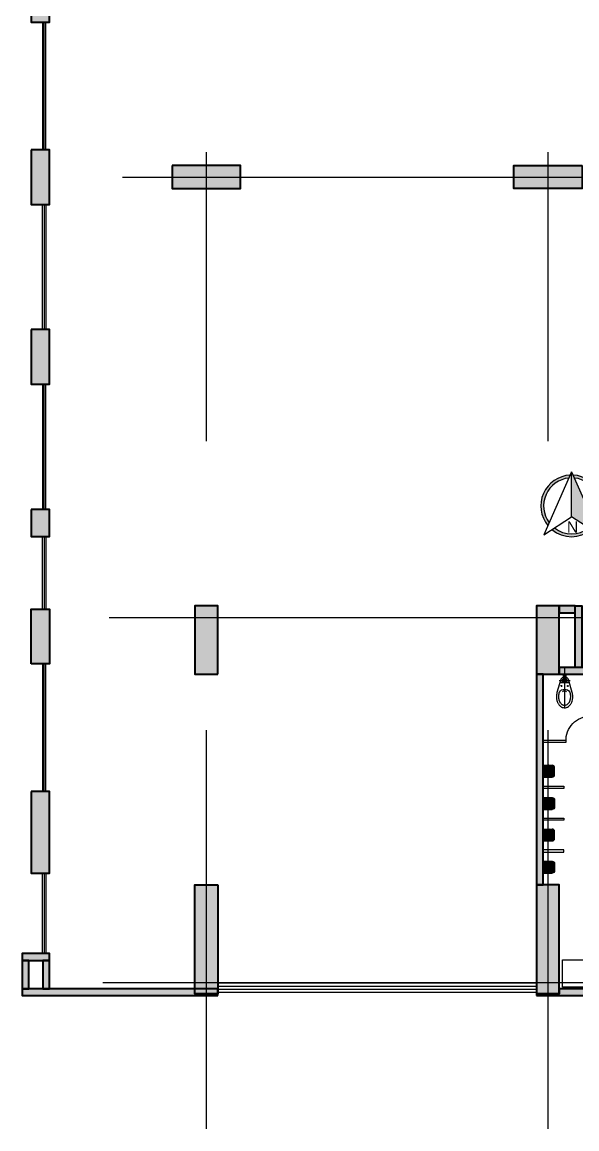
# Model space of a CAD drawing. Header units: millimetres. Extents: x -967 to 876, y -355 to 681.
# Drawn here: x 363.69 to 375.87, y -235.89 to -211.57 of the extents above; entities that cross this region are included whole.
import ezdxf
from ezdxf.enums import TextEntityAlignment as Align

# ---------------------------------------------------------------- set-up
doc = ezdxf.new("R2010")
doc.units = ezdxf.units.MM
doc.linetypes.add('Center', pattern=[50.8, 31.75, -6.35, 6.35, -6.35])
doc.linetypes.add('HIDDEN', pattern=[9.525, 6.35, -3.175])
for name, color, linetype in [('_ACHU5', 255, 'Continuous'), ('AMOBLAMIENTO', 8, 'Continuous'), ('EJE-ESTRUCTURA', 8, 'Center'), ('F-2', 8, 'Continuous'), ('HACHTCOLUMNA', 250, 'Continuous'), ('JCA_HATCH 254', 252, 'Continuous'), ('NORTE', 7, 'Continuous'), ('PLO_CORONA', 1, 'Continuous')]:
    doc.layers.add(name, color=color, linetype=linetype)
for name, color, linetype, lineweight in [('Estructura', 8, 'Continuous', 40), ('Muro', 9, 'Continuous', 40), ('Vidrio', 8, 'Continuous', 30)]:
    doc.layers.add(name, color=color, linetype=linetype, lineweight=lineweight)
doc.styles.add('ROMAN', font='ROMANS', dxfattribs={"width": 1.2})
doc.styles.get("Standard").update_dxf_attribs({"font": 'arial.ttf'})

# ---------------------------------------------------------------- blocks, each defined once
blk = doc.blocks.new('Est etapa 3 torre')
at = {"layer": 'HACHTCOLUMNA'}
h = blk.add_hatch(color=256, dxfattribs=at)
h.paths.add_polyline_path([(1123.55, -5959.124), (1123.05, -5959.124), (1123.05, -5957.624), (1123.55, -5957.624)])
h.paths.add_polyline_path([(1116.05, -5959.124), (1115.55, -5959.124), (1115.55, -5957.624), (1116.05, -5957.624)])
h.paths.add_polyline_path([(1139.548, -5959.124), (1139.048, -5959.124), (1139.048, -5957.624), (1139.548, -5957.624)])
h.paths.add_polyline_path([(1132.05, -5959.124), (1131.55, -5959.124), (1131.55, -5957.624), (1132.05, -5957.624)])
h.paths.add_polyline_path([(1140.048, -5967.649), (1140.048, -5968.149), (1138.548, -5968.149), (1138.548, -5967.649)])
h.paths.add_polyline_path([(1124.05, -5967.649), (1124.05, -5968.149), (1122.55, -5968.149), (1122.55, -5967.649)])
h.paths.add_polyline_path([(1131.05, -5967.649), (1131.05, -5968.149), (1132.55, -5968.149), (1132.55, -5967.649)])
h.paths.add_polyline_path([(1115.05, -5967.649), (1115.05, -5968.149), (1116.55, -5968.149), (1116.55, -5967.649)])
h.paths.add_polyline_path([(1140.048, -5975.649), (1140.048, -5976.149), (1138.548, -5976.149), (1138.548, -5975.649)])
h.paths.add_polyline_path([(1124.05, -5975.649), (1124.05, -5976.149), (1122.55, -5976.149), (1122.55, -5975.649)])
h.paths.add_polyline_path([(1131.05, -5975.649), (1131.05, -5976.149), (1132.55, -5976.149), (1132.55, -5975.649)])
h.paths.add_polyline_path([(1115.05, -5975.649), (1115.05, -5976.149), (1116.55, -5976.149), (1116.55, -5975.649)])
h.paths.add_polyline_path([(1140.048, -5985.749), (1140.048, -5986.249), (1138.548, -5986.249), (1138.548, -5985.749)])
h.paths.add_polyline_path([(1124.05, -5985.749), (1124.05, -5986.249), (1122.55, -5986.249), (1122.55, -5985.749)])
h.paths.add_polyline_path([(1131.05, -5985.749), (1131.05, -5986.249), (1132.55, -5986.249), (1132.55, -5985.749)])
h.paths.add_polyline_path([(1115.05, -5985.749), (1115.05, -5986.249), (1116.55, -5986.249), (1116.55, -5985.749)])
h.paths.add_polyline_path([(1140.048, -5993.749), (1140.048, -5994.249), (1138.548, -5994.249), (1138.548, -5993.749)])
h.paths.add_polyline_path([(1124.05, -5993.749), (1124.05, -5994.249), (1122.55, -5994.249), (1122.55, -5993.749)])
h.paths.add_polyline_path([(1131.05, -5993.749), (1131.05, -5994.249), (1132.55, -5994.249), (1132.55, -5993.749)])
h.paths.add_polyline_path([(1115.05, -5993.749), (1115.05, -5994.249), (1116.55, -5994.249), (1116.55, -5993.749)])
h.paths.add_polyline_path([(1132.05, -6003.426), (1131.55, -6003.426), (1131.55, -6004.922), (1132.05, -6004.922)])
h.paths.add_polyline_path([(1138.153, -6003.424), (1139.653, -6003.424), (1139.653, -6003.924), (1138.153, -6003.924)])
h.paths.add_polyline_path([(1116.05, -6004.924), (1116.05, -6003.424), (1115.55, -6003.424), (1115.55, -6004.924)])
h.paths.add_polyline_path([(1123.55, -6004.924), (1123.55, -6003.424), (1123.05, -6003.424), (1123.05, -6004.924)])
h.paths.add_polyline_path([(1139.048, -6011.949), (1139.048, -6009.549), (1139.548, -6009.549), (1139.548, -6011.949)])
h.paths.add_polyline_path([(1131.55, -6009.549), (1131.55, -6011.949), (1132.05, -6011.949), (1132.05, -6009.549)])
h.paths.add_polyline_path([(1123.05, -6009.549), (1123.05, -6011.949), (1123.55, -6011.949), (1123.55, -6009.549)])
h.paths.add_polyline_path([(1116.05, -6009.549), (1116.05, -6011.949), (1115.55, -6011.949), (1115.55, -6009.549)])
at = {"layer": 'EJE-ESTRUCTURA'}
for p, q in [((1115.8, -5955.354), (1115.8, -6014.914)), ((1123.3, -5955.354), (1123.3, -6014.914)), ((1113.963, -5993.999), (1145.333, -5993.999)), ((1113.67, -6003.674), (1145.333, -6003.674)), ((1113.531, -6011.699), (1145.333, -6011.699))]:
    blk.add_line(p, q, dxfattribs=at)
at = {"layer": 'Estructura'}
for points in [[(1115.05, -5993.749), (1115.05, -5994.249), (1116.55, -5994.249), (1116.55, -5993.749)], [(1124.05, -5993.749), (1124.05, -5994.249), (1122.55, -5994.249), (1122.55, -5993.749)], [(1116.05, -6004.924), (1116.05, -6003.424), (1115.55, -6003.424), (1115.55, -6004.924)], [(1123.55, -6004.924), (1123.55, -6003.424), (1123.05, -6003.424), (1123.05, -6004.924)], [(1116.05, -6009.549), (1116.05, -6011.949), (1115.55, -6011.949), (1115.55, -6009.549)], [(1123.05, -6009.549), (1123.05, -6011.949), (1123.55, -6011.949), (1123.55, -6009.549)]]:
    blk.add_lwpolyline(points, close=True, dxfattribs=at)
blk = doc.blocks.new('P8P1P161')
at = {"layer": '_ACHU5'}
h = blk.add_hatch(color=256, dxfattribs=at)
h.dxf.hatch_style = 1
h.paths.add_polyline_path([(-0.13, 0), (0.13, 0), (0.13, -0.08), (-0.13, -0.08)])
h.paths.add_polyline_path([(-0.006, -0.064, 1), (0.006, -0.064, 1)], flags=16)
h.paths.add_polyline_path([(-0.13, -0.08), (0.13, -0.08), (0.13, -0.123, 0.414214), (0.1, -0.093), (-0.1, -0.093, 0.414214), (-0.13, -0.123)])
h.paths.add_polyline_path([(-0.1, -0.093), (0.1, -0.093, -0.414214), (0.13, -0.123), (0.13, -0.19, -0.414214), (0.08, -0.24), (-0.08, -0.24, -0.414214), (-0.13, -0.19), (-0.13, -0.123, -0.414214)])
h.paths.add_polyline_path([(-0.1, -0.101, 0.414214), (-0.115, -0.116), (-0.115, -0.183, 0.414214), (-0.08, -0.218), (0.08, -0.218, 0.414214), (0.115, -0.183), (0.115, -0.116, 0.414214), (0.1, -0.101)], flags=16)
h.paths.add_polyline_path([(-0.024, -0.114), (-0.024, -0.13), (-0.016, -0.13), (-0.016, -0.114)], flags=0)
h.paths.add_polyline_path([(-0.004, -0.114), (-0.004, -0.13), (0.004, -0.13), (0.004, -0.114)], flags=0)
h.paths.add_polyline_path([(0.016, -0.114), (0.016, -0.13), (0.024, -0.13), (0.024, -0.114)], flags=0)
h.paths.add_polyline_path([(-0.115, -0.116, -0.414214), (-0.1, -0.101), (0.1, -0.101, -0.414214), (0.115, -0.116), (0.115, -0.183, -0.414214), (0.08, -0.218), (-0.08, -0.218, -0.414214), (-0.115, -0.183)], flags=0)
h = blk.add_hatch(color=256, dxfattribs=at)
h.dxf.hatch_style = 1
h.paths.add_polyline_path([(-0.115, -0.116), (-0.115, -0.183, 0.414214), (-0.08, -0.218), (0.08, -0.218, 0.414214), (0.115, -0.183), (0.115, -0.116, 0.414214), (0.1, -0.101), (-0.1, -0.101, 0.414214)])
h.paths.add_polyline_path([(0.024, -0.13), (0.016, -0.13), (0.016, -0.114), (0.024, -0.114)], flags=16)
h.paths.add_polyline_path([(0.004, -0.13), (-0.004, -0.13), (-0.004, -0.114), (0.004, -0.114)], flags=16)
h.paths.add_polyline_path([(-0.016, -0.13), (-0.024, -0.13), (-0.024, -0.114), (-0.016, -0.114)], flags=16)
for p, q in [((-0.13, 0), (0.13, 0)), ((-0.13, 0), (-0.13, -0.123)), ((0.13, 0), (0.13, -0.123)), ((-0.13, -0.123), (-0.13, -0.19)), ((-0.115, -0.116), (-0.115, -0.183)), ((-0.1, -0.093), (0.1, -0.093)), ((-0.1, -0.101), (0.1, -0.101)), ((-0.08, -0.218), (0.08, -0.218)), ((-0.08, -0.24), (0.08, -0.24)), ((-0.024, -0.13), (-0.024, -0.114)), ((-0.024, -0.114), (-0.016, -0.114)), ((-0.016, -0.13), (-0.024, -0.13)), ((-0.016, -0.114), (-0.016, -0.13)), ((-0.004, -0.114), (0.004, -0.114)), ((-0.004, -0.13), (-0.004, -0.114)), ((0.004, -0.13), (-0.004, -0.13)), ((0.004, -0.114), (0.004, -0.13)), ((0.016, -0.13), (0.016, -0.114)), ((0.016, -0.114), (0.024, -0.114)), ((0.024, -0.13), (0.016, -0.13)), ((0.024, -0.114), (0.024, -0.13)), ((0.115, -0.116), (0.115, -0.183)), ((0.13, -0.123), (0.13, -0.19))]:
    blk.add_line(p, q)
blk.add_circle((0, -0.064), 0.00632)
for centre, radius, start, end in [((-0.1, -0.123), 0.03, 90, 180), ((-0.08, -0.19), 0.05, 180, 270), ((-0.1, -0.116), 0.0149, 90, 180), ((-0.08, -0.183), 0.0349, 180, 270), ((0.08, -0.183), 0.0349, 270, 0), ((0.08, -0.19), 0.05, 270, 0), ((0.1, -0.123), 0.03, 0, 90), ((0.1, -0.116), 0.0149, 0, 90)]:
    blk.add_arc(centre, radius, start, end)
at = {"style": 'ROMAN', "width": 1.2}
for tag, flags, p in [('CODIN', 3, (0.018, -0.647)), ('CODIN0', 1, (-0.032, -0.975))]:
    blk.add_attdef(tag, text='', height=0.21, dxfattribs=dict(at, flags=flags)).set_placement(p, align=Align.MIDDLE)
blk = doc.blocks.new('PUERTA BAÑOS')
at = {"layer": 'AMOBLAMIENTO'}
for p, q in [((0, 0), (-0.005, 0)), ((0, -0.06), (0, 0)), ((-0.03, -0.005), (-0.03, -0.02)), ((-0.005, 0), (-0.025, 0)), ((-0.025, -0.025), (-0.005, -0.025)), ((-0.005, -0.025), (-0.005, 0)), ((-0.005, 0), (-0.005, -0.06)), ((-0.005, -0.06), (0, -0.06))]:
    blk.add_line(p, q, dxfattribs=at)
blk.add_lwpolyline([(-0.008, 0.002), (-0.008, -0.628, -0.414214), (-0.013, -0.633), (-0.033, -0.633, -0.414214), (-0.038, -0.628), (-0.038, -0.003, -0.414214), (-0.033, 0.002)], format="xyb", close=True, dxfattribs=at)
blk.add_circle((-0.022, -0.013), 0.0025, dxfattribs=at)
at = {"layer": 'AMOBLAMIENTO', "ltscale": 0.1}
blk.add_arc((-0.034, -0.026), 0.607, 177.5483, 270.1437, dxfattribs=at)
at = {"layer": 'AMOBLAMIENTO'}
for centre, start, end in [((-0.025, -0.005), 90, 180), ((-0.025, -0.02), 180, 270)]:
    blk.add_arc(centre, 0.005, start, end, dxfattribs=at)
blk = doc.blocks.new('INODORO')
at = {"layer": 'AMOBLAMIENTO', "extrusion": (-1.55665e-06, -4.47371e-06, 1)}
for p, q in [((-0.07, 0.221, 13.502), (-0.07, 0.259, 13.502)), ((0.07, 0.221, 13.502), (0.07, 0.259, 13.502)), ((0.103, 0.17, 13.502), (-0.103, 0.17, 13.502)), ((-0.024, 0.164, 13.502), (-0.101, 0.164, 13.502)), ((-0.051, 0.24, 13.502), (-0.089, 0.24, 13.502)), ((0.101, 0.164, 13.502), (0.024, 0.164, 13.502)), ((0.051, 0.24, 13.502), (0.089, 0.24, 13.502))]:
    blk.add_line(p, q, dxfattribs=at)
at = {"layer": 'AMOBLAMIENTO', "extrusion": (-1.55665e-06, -4.47371e-06, 1), "elevation": 13.502, "flags": 128}
for points in [[(0.167, 0.387), (0.084, 0.101, -0.016701), (0.083, 0.097, -0.022806), (0.08, 0.091, -0.021821), (0.078, 0.086, -0.034751), (0.072, 0.078, -0.036571), (0.065, 0.07, -0.043988), (0.056, 0.062, -0.052185), (0.043, 0.055, -0.082496), (0.021, 0.05, -0.014668), (0.017, 0.05), (-0.017, 0.05, -0.083909), (-0.04, 0.054, -0.098699), (-0.063, 0.068, -0.082496), (-0.078, 0.086, -0.052185), (-0.083, 0.099, -0.009147), (-0.084, 0.101), (-0.167, 0.387, -0.038438), (-0.177, 0.436, -0.03221), (-0.18, 0.478, -0.004356), (-0.18, 0.484, -0.034754), (-0.176, 0.528, -0.021818), (-0.17, 0.556, -0.013779), (-0.166, 0.573, -0.009024), (-0.163, 0.582, -0.022804), (-0.154, 0.603, -0.021821), (-0.144, 0.623, -0.031515), (-0.127, 0.649, -0.003233), (-0.126, 0.651, -0.036571), (-0.107, 0.672, -0.043988), (-0.081, 0.694, -0.02205), (-0.066, 0.703, -0.030103), (-0.051, 0.71, -0.082496), (-0.008, 0.72, -0.014666), (0, 0.72, -0.083908), (0.045, 0.712, -0.043384), (0.066, 0.703, -0.055079), (0.101, 0.678, -0.050815), (0.127, 0.649, -0.03155), (0.144, 0.623, -0.052186), (0.165, 0.575, -0.001468), (0.166, 0.573, -0.042516), (0.177, 0.52, -0.03221), (0.18, 0.478, -0.004357), (0.18, 0.472, -0.034752), (0.176, 0.427, -0.02182), (0.17, 0.4, -0.009707), (0.167, 0.387)], [(0, 0.67, 0.014666), (-0.005, 0.67, 0.082496), (-0.032, 0.664, 0.044795), (-0.046, 0.657, 0.007375), (-0.05, 0.654, 0.043988), (-0.07, 0.638, 0.036571), (-0.084, 0.621, 0.018877), (-0.091, 0.612, 0.015864), (-0.098, 0.601, 0.021821), (-0.106, 0.584, 0.022804), (-0.114, 0.566, 0.01791), (-0.118, 0.551, 0.004894), (-0.12, 0.545, 0.021818), (-0.125, 0.52, 0.034754), (-0.128, 0.478, 0.004356), (-0.129, 0.472, 0.03221), (-0.126, 0.434, 0.03362), (-0.118, 0.394, 0.010353), (-0.116, 0.385, 0.008488), (-0.113, 0.378)], [(0.113, 0.378, 0.000935), (0.114, 0.379, 0.017908), (0.118, 0.394, 0.004894), (0.12, 0.399, 0.02182), (0.125, 0.425, 0.034752), (0.129, 0.467, 0.004357), (0.129, 0.472, 0.03221), (0.126, 0.511, 0.033619), (0.118, 0.551, 0.010353), (0.116, 0.56, 0.052186), (0.098, 0.601, 0.015899), (0.091, 0.612, 0.066511), (0.065, 0.642, 0.040373), (0.046, 0.657, 0.058094), (0.028, 0.665, 0.083908), (0, 0.67)]]:
    blk.add_lwpolyline(points, format="xyb", dxfattribs=at)
at = {"layer": 'AMOBLAMIENTO', "linetype": 'HIDDEN', "ltscale": 0.25, "extrusion": (-1.55665e-06, -4.47371e-06, 1), "elevation": 13.502}
for points in [[(0, -0.15), (0, 0.72)], [(-0.12, 0.12), (0.12, 0.12)]]:
    blk.add_lwpolyline(points, dxfattribs=at)
at = {"layer": 'AMOBLAMIENTO', "extrusion": (-1.55665e-06, -4.47371e-06, 1), "elevation": 13.502}
blk.add_lwpolyline([(0.025, 0.05), (-0.025, 0.05), (-0.025, 0), (0.025, 0)], close=True, dxfattribs=at)
at = {"layer": 'AMOBLAMIENTO', "extrusion": (-1.55665e-06, -4.47371e-06, 1)}
for major_axis, start_param, end_param in [((0.121, -0.042), 3.962815, 6.131668), ((0.0863, -0.03), 4.528683, 5.5658)]:
    blk.add_ellipse((0, 0.438, 13.502), major_axis=major_axis, ratio=1, start_param=start_param, end_param=end_param, dxfattribs=at)
for centre, major_axis in [((-0.07, 0.24, 13.502), (0.00567, -0.00197)), ((0.07, 0.24, 13.502), (0.00567, -0.00197)), ((0, 0.12, 13.502), (0.0472, -0.0164)), ((0, 0.12, 13.502), (0.0425, -0.0148)), ((0, 0.12, 13.502), (0.0331, -0.0115))]:
    blk.add_ellipse(centre, major_axis=major_axis, ratio=1, dxfattribs=at)
blk = doc.blocks.new('A$C9ce45cf1')
at = {"layer": 'JCA_HATCH 254'}
h = blk.add_hatch(color=256, dxfattribs=at)
h.paths.add_polyline_path([(40.295, 61.065), (40.295, 61.215), (36.501, 61.215), (36.501, 61.065)])
h.paths.add_polyline_path([(40.795, 6.78), (40.795, 6.93), (36.501, 6.93), (36.501, 6.78)])
h.paths.add_polyline_path([(36.703, 58.47), (36.703, 57.874), (37.103, 57.874), (37.103, 58.47)])
h.paths.add_polyline_path([(36.703, 55.269), (36.703, 54.067), (37.103, 54.067), (37.103, 55.269)])
h.paths.add_polyline_path([(36.703, 11.265), (36.703, 9.472), (37.103, 9.472), (37.103, 11.265)])
h.paths.add_polyline_path([(36.703, 17.463), (36.703, 16.867), (37.103, 16.867), (37.103, 17.463)])
h.paths.add_polyline_path([(36.703, 21.416), (36.703, 20.213), (37.103, 20.213), (37.103, 21.416)])
h.paths.add_polyline_path([(36.703, 29.371), (36.703, 28.169), (37.103, 28.169), (37.103, 29.371)])
h.paths.add_polyline_path([(36.703, 35.721), (36.703, 35.124), (37.103, 35.124), (37.103, 35.721)])
h.paths.add_polyline_path([(36.703, 39.523), (36.703, 38.32), (37.103, 38.32), (37.103, 39.523)])
h.paths.add_polyline_path([(36.703, 46.872), (36.703, 46.276), (37.103, 46.276), (37.103, 46.872)])
h.paths.add_polyline_path([(37.103, 60.39), (36.953, 60.39), (36.953, 61.065), (37.103, 61.065)])
h.paths.add_polyline_path([(36.651, 60.39), (36.501, 60.39), (36.501, 61.065), (36.651, 61.065)])
h.paths.add_polyline_path([(37.103, 60.39), (37.103, 60.24), (36.501, 60.24), (36.501, 60.39)])
h.paths.add_polyline_path([(37.103, 7.553), (36.953, 7.553), (36.953, 6.93), (37.103, 6.93)])
h.paths.add_polyline_path([(36.651, 7.553), (36.501, 7.553), (36.501, 6.93), (36.651, 6.93)])
h.paths.add_polyline_path([(37.103, 7.553), (37.103, 7.703), (36.501, 7.703), (36.501, 7.553)])
h.paths.add_polyline_path([(36.703, 14.069), (36.703, 15.271), (37.103, 15.271), (37.103, 14.069)])
h.paths.add_polyline_path([(36.703, 25.364), (36.703, 24.161), (37.103, 24.161), (37.103, 25.364)])
h.paths.add_polyline_path([(36.703, 33.371), (36.703, 32.169), (37.103, 32.169), (37.103, 33.371)])
h.paths.add_polyline_path([(36.703, 43.471), (36.703, 42.269), (37.103, 42.269), (37.103, 43.471)])
h.paths.add_polyline_path([(36.703, 51.471), (36.703, 49.672), (37.103, 49.672), (37.103, 51.471)])
h = blk.add_hatch(color=256, dxfattribs=at)
h.paths.add_polyline_path([(48.295, 15.34), (48.295, 15.19), (48.643, 15.19), (48.643, 15.34)])
h.paths.add_polyline_path([(48.643, 15.34), (48.793, 15.34), (48.793, 13.989), (48.643, 13.989)])
h.paths.add_polyline_path([(51.355, 13.839), (51.355, 13.989), (48.295, 13.989), (48.295, 13.839)])
h.paths.add_polyline_path([(47.945, 9.215), (47.945, 13.84), (47.795, 13.84), (47.795, 9.58), (47.795, 9.215)])
h.paths.add_polyline_path([(51.355, 10.664), (51.205, 10.664), (51.205, 13.839), (51.355, 13.839)])
h.paths.add_polyline_path([(49.954, 10.814), (49.955, 9.125), (50.305, 9.125), (50.305, 9.275), (50.106, 9.275), (50.104, 10.814)])
h.paths.add_polyline_path([(51.355, 9.275), (51.205, 9.275), (51.205, 8.625), (51.355, 8.625)])
h.paths.add_polyline_path([(51.205, 9.125), (51.205, 9.125), (51.205, 9.275), (51.205, 9.275)], flags=16)
h.paths.add_polyline_path([(47.795, 6.78), (51.355, 6.78), (51.355, 6.93), (48.295, 6.93), (48.295, 6.815), (47.795, 6.815)])
h.paths.add_polyline_path([(51.205, 7.425), (51.205, 6.93), (51.355, 6.93), (51.355, 7.425)])
h.paths.add_polyline_path([(54.67, 9.275), (54.67, 9.125), (54.104, 9.125), (54.104, 6.76), (53.954, 6.76), (53.954, 9.275)])
h.paths.add_polyline_path([(57.223, 9.275), (57.223, 9.125), (56.795, 9.125), (56.795, 9.215), (56.295, 9.215), (56.295, 9.125), (55.87, 9.125), (55.87, 9.275)])
h.paths.add_polyline_path([(54.104, 6.76), (61.147, 6.76), (61.147, 6.913), (54.104, 6.913)])
h.paths.add_polyline_path([(59.422, 9.275), (59.422, 9.125), (58.423, 9.125), (58.423, 9.275)])
h.paths.add_polyline_path([(58.847, 6.913), (58.997, 6.913), (58.997, 9.125), (58.847, 9.125), (58.847, 9.127), (58.847, 6.913), (58.847, 6.913)])
h.paths.add_polyline_path([(60.622, 9.275), (60.622, 9.125), (61.147, 9.125), (61.147, 6.76), (61.297, 6.76), (61.297, 9.275)])
h.paths.add_polyline_path([(64.293, 6.915), (68.094, 6.915), (68.094, 6.765), (64.293, 6.765)])
h.paths.add_polyline_path([(63.743, 6.765), (63.743, 9.215), (63.793, 9.215), (63.793, 6.815), (64.293, 6.815), (64.293, 6.765)])
h.paths.add_polyline_path([(67.528, 8.419), (67.528, 6.915), (67.378, 6.915), (67.378, 8.419)])
h.paths.add_polyline_path([(67.528, 8.419), (67.944, 8.419), (67.944, 8.269), (67.528, 8.269)])
h.paths.add_polyline_path([(68.094, 8.419), (68.094, 6.915), (67.944, 6.915), (67.944, 8.419)])
h.paths.add_polyline_path([(64.792, 10.734), (67.944, 10.735), (67.944, 10.584), (64.792, 10.584)])
h.paths.add_polyline_path([(65.401, 11.674), (65.401, 10.735), (65.551, 10.735), (65.551, 11.674)])
h.paths.add_polyline_path([(63.741, 12.837), (63.743, 9.215), (63.893, 9.215), (63.891, 12.837)])
h.paths.add_polyline_path([(63.892, 10.734), (63.892, 10.734), (63.892, 10.584), (63.892, 10.584)], flags=17)
h.paths.add_polyline_path([(65.401, 12.827), (67.944, 12.827), (67.944, 12.677), (65.401, 12.677)])
h.paths.add_polyline_path([(68.094, 12.827), (68.094, 11.623), (67.944, 11.623), (67.944, 12.827)])
h.paths.add_polyline_path([(65.401, 16.593), (65.401, 15.034), (65.551, 15.034), (65.551, 16.593)])
h.paths.add_polyline_path([(67.496, 16.591), (65.401, 16.595), (65.401, 16.745), (67.497, 16.741)])
h.paths.add_polyline_path([(67.714, 18.19), (59.246, 18.189), (59.246, 18.039), (67.714, 18.04)])
h.paths.add_polyline_path([(59.246, 15.339), (59.246, 18.039), (59.396, 18.039), (59.396, 15.339)])
at = {"layer": 'AMOBLAMIENTO'}
for points in [[(48.437, 12.341), (47.945, 12.342), (47.945, 12.392), (48.081, 12.392), (48.081, 12.392), (48.437, 12.391)], [(48.395, 11.38), (48.395, 11.33), (47.945, 11.33), (47.945, 11.38)], [(48.395, 10.68), (48.395, 10.63), (47.945, 10.63), (47.945, 10.68)], [(48.395, 9.93), (48.395, 9.98), (47.945, 9.98), (47.945, 9.93)], [(51.169, 6.966), (48.365, 6.966), (48.365, 7.566), (51.169, 7.566)]]:
    blk.add_lwpolyline(points, close=True, dxfattribs=at)
at = {"layer": 'F-2'}
blk.add_lwpolyline([(47.795, 6.855), (47.795, 7.048), (40.795, 7.048), (40.795, 6.855)], close=True, dxfattribs=at)
at = {"layer": 'Muro'}
for points in [[(36.703, 29.371), (36.703, 28.169), (37.103, 28.169), (37.103, 29.371)], [(36.703, 25.364), (36.703, 24.161), (37.103, 24.161), (37.103, 25.364)], [(36.703, 21.416), (36.703, 20.213), (37.103, 20.213), (37.103, 21.416)], [(48.295, 15.34), (48.295, 15.19), (48.643, 15.19), (48.643, 15.34)], [(48.643, 15.34), (48.793, 15.34), (48.793, 13.989), (48.643, 13.989)], [(36.703, 14.069), (36.703, 15.271), (37.103, 15.271), (37.103, 14.069)], [(51.355, 13.839), (51.355, 13.989), (48.295, 13.989), (48.295, 13.839)], [(47.945, 9.215), (47.945, 13.84), (47.795, 13.84), (47.795, 9.58), (47.795, 9.58), (47.795, 9.58), (47.795, 9.215), (47.795, 9.215)], [(36.703, 11.265), (36.703, 9.472), (37.103, 9.472), (37.103, 11.265)], [(37.103, 7.553), (37.103, 7.703), (36.501, 7.703), (36.501, 7.553)], [(36.651, 7.553), (36.501, 7.553), (36.501, 6.93), (36.651, 6.93)], [(37.103, 7.553), (36.953, 7.553), (36.953, 6.93), (37.103, 6.93)], [(40.795, 6.78), (40.795, 6.93), (36.501, 6.93), (36.501, 6.78)], [(47.795, 6.78), (51.355, 6.78), (51.355, 6.93), (48.295, 6.93), (48.295, 6.815), (47.795, 6.815)]]:
    blk.add_lwpolyline(points, close=True, dxfattribs=at)
at = {"layer": 'Muro', "elevation": 0}
blk.add_lwpolyline([(36.703, 17.463), (36.703, 16.867), (37.103, 16.867), (37.103, 17.463)], close=True, dxfattribs=at)
at = {"layer": 'Vidrio'}
for points in [[(37.02, 25.364), (37.02, 28.169), (36.945, 28.169), (36.945, 25.364)], [(36.983, 25.364), (36.983, 28.169), (36.945, 28.169), (36.945, 25.364)], [(37.02, 24.161), (37.02, 21.416), (36.945, 21.416), (36.945, 24.161)], [(36.983, 24.161), (36.983, 21.416), (36.945, 21.416), (36.945, 24.161)], [(37.02, 17.463), (37.02, 20.213), (36.945, 20.213), (36.945, 17.463)], [(36.983, 17.463), (36.983, 20.213), (36.945, 20.213), (36.945, 17.463)], [(37.02, 16.867), (37.02, 15.271), (36.945, 15.271), (36.945, 16.867)], [(36.983, 16.867), (36.983, 15.271), (36.945, 15.271), (36.945, 16.867)], [(37.02, 11.265), (37.02, 14.069), (36.945, 14.069), (36.945, 11.265)], [(36.983, 11.265), (36.983, 14.069), (36.945, 14.069), (36.945, 11.265)], [(37.02, 9.472), (37.02, 7.703), (36.945, 7.703), (36.945, 9.472)], [(36.983, 9.472), (36.983, 7.703), (36.945, 7.703), (36.945, 9.472)], [(40.795, 6.989), (47.795, 6.989), (47.795, 6.914), (40.795, 6.914)]]:
    blk.add_lwpolyline(points, close=True, dxfattribs=at)
at = {"layer": 'AMOBLAMIENTO', "extrusion": (0, 0, -1), "zscale": -1, "rotation": 180.0000163624754}
blk.add_blockref('INODORO', (-48.412, 13.822, 13.502), dxfattribs=at)
at = {"layer": 'AMOBLAMIENTO', "linetype": 'HIDDEN', "ltscale": 0.0003, "xscale": -0.8784798838123716, "yscale": 0.8784798838123716, "zscale": 0.8784798838123716, "rotation": 179.9996933002925}
blk.add_blockref('PUERTA BAÑOS', (49.006, 12.364), dxfattribs=at)
at = {"layer": 'Muro'}
blk.add_blockref('Est etapa 3 torre', (-1075.255, 6018.764), dxfattribs=at)
at = {"layer": 'PLO_CORONA', "extrusion": (0, 0, -1), "xscale": -1, "zscale": -1}
for p, rotation in [((-47.952, 11.708), 269.9999834825436), ((-47.952, 11.708), 269.9999834825435), ((-47.952, 10.308), 269.9999834825435)]:
    blk.add_blockref('P8P1P161', p, dxfattribs=dict(at, rotation=rotation))
at = {"layer": 'PLO_CORONA', "extrusion": (0, 0, -1), "zscale": -1}
for p, rotation in [((-47.952, 11.001), 270.0000165174564), ((-47.952, 11.001), 270.0000165174565), ((-47.952, 9.601), 270.0000165174564)]:
    blk.add_blockref('P8P1P161', p, dxfattribs=dict(at, rotation=rotation))
blk = doc.blocks.new('A$Cf847e5f9')
at = {"true_color": 0x636466}
h = blk.add_hatch(color=251, dxfattribs=at)
h.dxf.hatch_style = 1
h.paths.add_polyline_path([(7.58, 4.1), (17.59, -2.41), (7.58, 20.19)])
h = blk.add_hatch(color=256)
h.dxf.hatch_style = 1
h.paths.add_polyline_path([(-0.94, 0.95), (-0.48, 1.98, -0.58483), (6.62, 18.02), (7.08, 19.06, 0.618991)])
h.paths.add_polyline_path([(15.65, 1.98), (16.1, 0.95, 0.618991), (8.08, 19.06), (8.54, 18.02, -0.58483)])
h = blk.add_hatch(color=256)
h.dxf.hatch_style = 1
h.paths.add_polyline_path([(1.39, 0.07), (0.5, -0.5, 0.361596), (14.66, -0.5), (13.78, 0.07, -0.344197)])
for points in [[(-2.43, -2.41), (7.58, 4.1)], [(17.59, -2.41), (7.58, 4.1)]]:
    blk.add_lwpolyline(points)
at = {"layer": 'NORTE'}
for q in [(-2.43, -2.41), (17.59, -2.41)]:
    blk.add_line((7.58, 20.19), q, dxfattribs=at)
blk.add_lwpolyline([(7.58, 4.1), (7.58, 20.19)], dxfattribs=at)
for radius, start, end in [(11.06, 92.5879, 219.6164), (10.06, 95.4614, 216.7429), (11.06, 320.3836, 87.4121), (10.06, 323.2571, 84.5386), (10.06, 232.0134, 307.9866), (11.06, 230.2404, 309.7596)]:
    blk.add_arc((7.58, 8), radius, start, end, dxfattribs=at)
at = {"layer": 'NORTE', "insert": (5.88, 2.43), "char_height": 4, "attachment_point": 1}
blk.add_mtext_dynamic_manual_height_columns('N', width=1.3231, gutter_width=12.5, heights=[0], dxfattribs=at)

msp = doc.modelspace()

# ---------------------------------------------------------------- block references
msp.add_blockref('A$C9ce45cf1', (327.188, -239.742))
at = {"layer": 'NORTE', "xscale": 0.06116803332403758, "yscale": 0.06116803332403758, "zscale": 0.6116803332403757}
msp.add_blockref('A$Cf847e5f9', (375.291, -222.693), dxfattribs=at)

doc.saveas('drawing.dxf')
